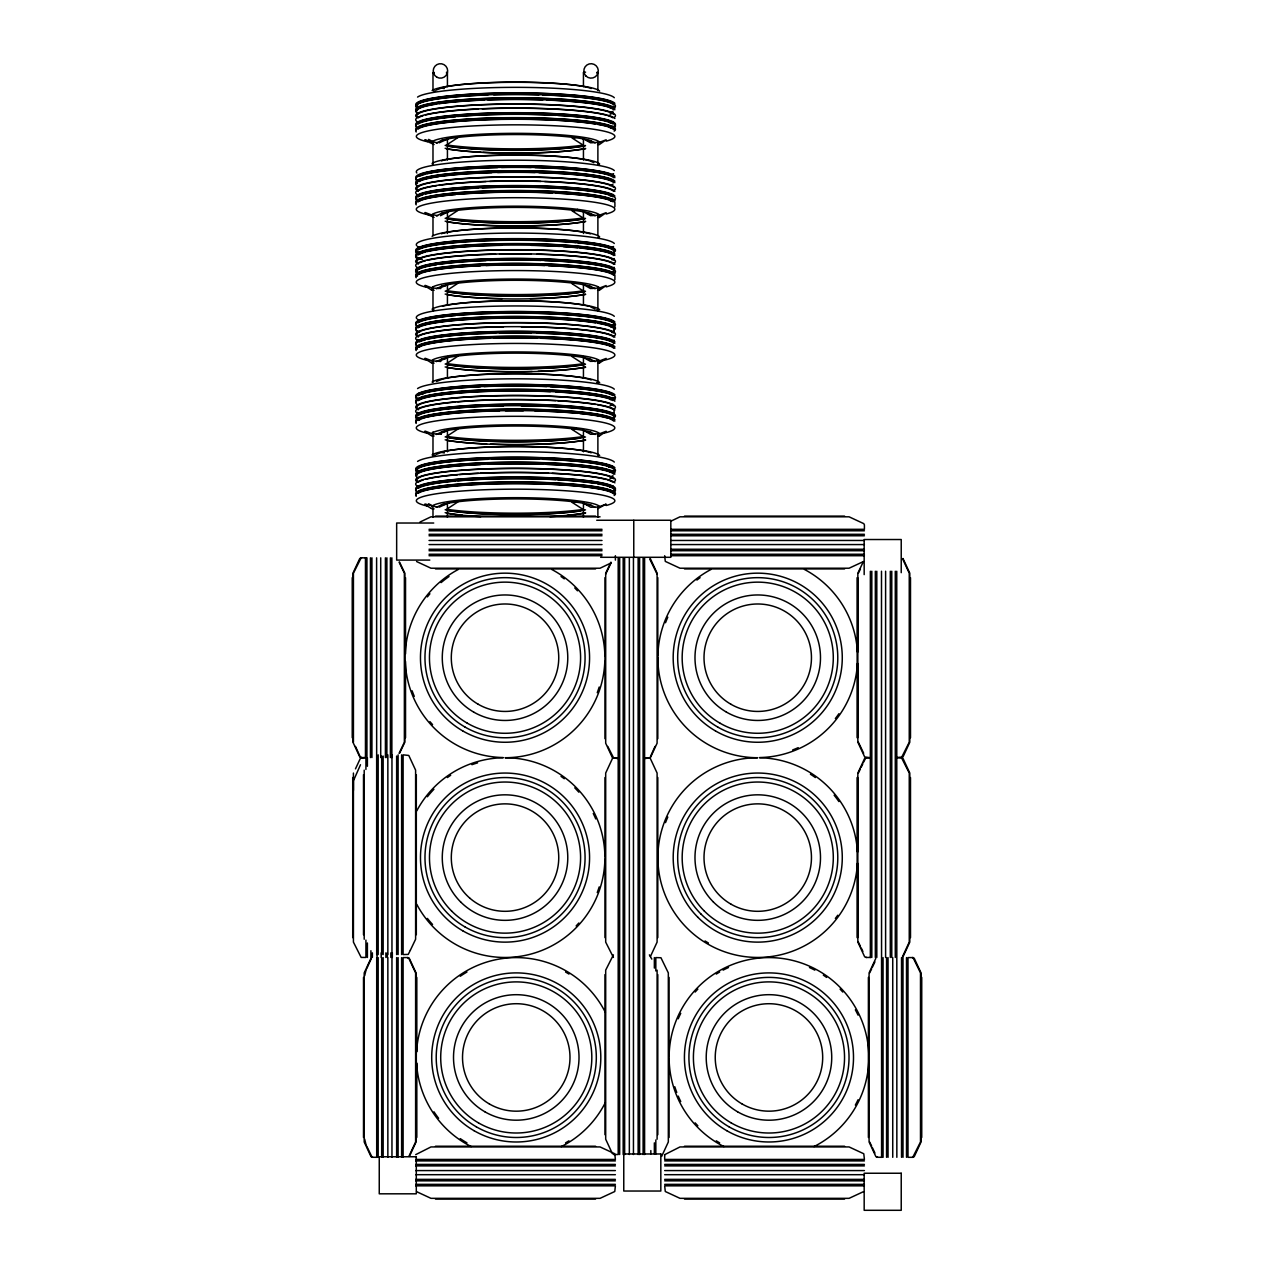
<?xml version="1.0" encoding="UTF-8"?>
<svg xmlns="http://www.w3.org/2000/svg" width="1274" height="1274" viewBox="0 0 1274 1274"><rect width="100%" height="100%" fill="white"/><g stroke="black" fill="none" stroke-linecap="round" stroke-linejoin="round"><path stroke-width="1.5" d="M437.619 142.879L432.093 141.637A84.53 9.858 0 0 1 517.929 133.34A84.53 9.858 0 0 1 599.656 142.178L591.518 142.784M436.377 143.006L442.492 140.076A80.055 9.332 0 0 1 517.801 134.55A80.055 9.332 0 0 1 590.356 140.554L595.197 142.927M439.259 142.799L449.722 138.022M437.619 215.752L432.093 214.51A84.53 9.858 0 0 1 517.929 206.197A84.53 9.858 0 0 1 599.656 215.051L591.518 215.64M436.377 215.879L442.492 212.949A80.055 9.332 0 0 1 517.801 207.423A80.055 9.332 0 0 1 590.356 213.427L595.197 215.8M440.47 215.688L449.722 210.895M431.472 289.946L425.548 286.363A8.042 0.94 25.6 0 1 425.357 285.456L431.95 287.956L439.259 288.529M431.95 287.956L432.093 287.367A84.53 9.858 0 0 1 517.929 279.07A84.53 9.858 0 0 1 599.656 287.924L591.518 288.513M436.377 288.752L442.492 285.806A80.055 9.332 0 0 1 517.801 280.296A80.055 9.332 0 0 1 590.356 286.3L595.165 288.752M440.693 288.609L440.947 287.542L449.722 283.768M431.472 362.819L425.548 359.236A8.042 0.94 25.6 0 1 425.357 358.328L431.95 360.829L440.47 361.418M431.95 360.829L432.093 360.239A84.53 9.858 0 0 1 517.929 351.942A84.53 9.858 0 0 1 599.656 360.781L591.518 361.386M436.377 361.609L442.492 358.679A80.055 9.332 0 0 1 517.801 353.153A80.055 9.332 0 0 1 590.356 359.172L595.165 361.625M440.693 361.466L440.947 360.415L448.384 357.261M431.472 435.692L425.548 432.109A8.042 0.94 25.6 0 1 425.357 431.185L431.95 433.686L441.154 434.259M431.95 433.686L432.093 433.112A84.53 9.858 0 0 1 517.929 424.815A84.53 9.858 0 0 1 599.656 433.654L591.518 434.259M436.377 434.482L442.492 431.552A80.055 9.332 0 0 1 517.801 426.026A80.055 9.332 0 0 1 590.356 432.029L595.165 434.482M440.693 434.338L440.947 433.271L448.384 430.134M431.472 508.549L425.548 504.982A8.042 0.94 25.6 0 1 425.357 504.058L437.619 507.227M431.95 506.558L432.093 505.985A84.53 9.858 0 0 1 517.929 497.688A84.53 9.858 0 0 1 599.656 506.526L606.169 504.138L597.57 508.772M432.109 505.73L428.621 503.756M436.377 507.355L442.492 504.424A80.055 9.332 0 0 1 517.801 498.898A80.055 9.332 0 0 1 590.356 504.902L595.197 507.275L591.518 507.132M439.259 507.148L449.722 502.37M590.595 142.831L582.807 138.468M599.035 144.758L606.169 139.79L599.64 142.258M590.595 215.704L582.807 211.325M599.035 217.615L606.169 212.662L599.64 215.131M590.595 288.577L582.807 284.198M599.035 290.488L606.169 285.535L599.64 287.988M590.595 361.45L582.807 357.07M599.035 363.361L606.169 358.408L599.64 360.861M590.595 434.307L582.807 429.943M599.035 436.234L606.169 431.281L599.64 433.733M590.595 507.179L582.807 502.8M599.64 506.606L595.165 507.355M415.69 1154.658L430.978 1146.934L600.054 1146.934L614.769 1153.766L615.39 1159.436L415.658 1159.436M370.877 958.494L364.205 972.906L364.205 1141.982L371.037 1156.696L372.756 1157.318M371.339 958.494L366.705 968.734M408.922 1156.394L415.611 1141.982L415.611 972.906L408.779 958.207L407.505 957.586M409.384 1156.394L416.057 1141.982L416.057 1063.312M650.409 756.66L655.043 746.421M650.409 956.535L657.097 942.123L657.097 773.047L650.266 758.348L644.596 757.727M661.636 1156.394L668.324 1141.982L668.324 972.906L660.951 957.745L655.823 957.586L655.823 970.963M863.661 762.043L865.763 757.887M875.764 958.494L869.091 972.906L869.091 1141.982L875.923 1156.696L877.738 1157.318M902.565 956.535L909.254 942.123L909.254 773.047L901.53 757.759M903.123 956.535L909.795 942.123L909.795 773.047L902.963 758.348L896.753 757.568L902.963 756.947L909.795 742.248L909.795 573.173L902.963 558.458M355.478 768.875L360.494 758.094L365.925 757.727L365.925 769.448M399.096 753.268L404.368 742.248L404.368 573.173L399.096 562.153M399.558 753.268L404.829 742.248L404.829 661.62M610.947 562.153L605.691 573.173L605.691 743.204L612.523 757.919L618.193 758.524M610.947 563.108L605.691 574.128M863.119 562.153L857.848 573.173L857.848 742.248L864.68 756.947L870.349 757.727L864.68 758.348L857.848 773.047L857.848 942.123L864.68 956.838L866.495 957.459M861.256 767.155L862.864 763.747M872.483 967.014L874.904 961.902M366.02 970.119L364.651 975.788M858.389 573.173L860.444 568.984M858.389 773.047L860.444 768.875M869.632 972.906L871.687 968.734M360.494 764.734L353.424 780.803L353.424 790.437M448.321 143.851L457.876 137.576M448.321 216.723L457.876 210.449M448.321 289.596L457.876 283.322M448.321 362.453L457.876 356.179M448.321 435.326L457.876 429.051M448.321 508.199L457.876 501.924M419.974 522.069L430.978 516.814L600.054 516.814M670.697 521.273L679.998 516.814L849.073 516.814L863.788 523.646L864.409 524.904L864.409 529.315L671.239 529.315M611.074 562.949L600.054 568.22L430.978 568.22L416.566 561.531M863.485 561.531L849.073 568.22L679.998 568.22L665.283 561.388L664.678 555.719M863.485 1191.652L849.073 1198.34L679.998 1198.34L665.283 1191.509L664.678 1185.839L864.409 1185.839M436.52 89.96L442.492 87.635A80.055 9.332 0 0 1 517.801 82.109A80.055 9.332 0 0 1 590.356 88.113L591.168 88.511M441.473 160.89L442.492 160.508A80.055 9.332 0 0 1 517.801 154.982A80.055 9.332 0 0 1 590.356 160.986M441.473 233.763L442.492 233.365A80.055 9.332 0 0 1 517.801 227.855A80.055 9.332 0 0 1 590.356 233.859M436.52 381.452L441.473 379.509M436.52 454.308L442.492 451.983A80.055 9.332 0 0 1 517.801 446.457A80.055 9.332 0 0 1 590.356 452.461L591.168 452.859M432.985 310.235L434.052 309.853M361.147 557.885L353.424 573.173L353.424 742.248M901.53 757.536L909.254 742.248L909.254 573.173L902.565 558.76M613.415 954.847L605.691 970.135L605.691 1139.211L612.364 1153.607M912.773 1157.27L920.497 1141.982L920.497 972.906L913.124 957.745M434.052 91.234L435.597 90.82M434.052 455.582L435.597 455.168M597.57 144.424L599.178 144.169M597.57 217.297L599.178 217.042M597.57 290.169L599.178 289.915M597.124 360.192L598.541 359.969M597.57 363.042L599.178 362.787M597.57 435.915L599.178 435.644M441.473 140.474L445.741 139.933M441.473 213.347L445.741 212.79M441.473 286.204L445.741 285.663M441.473 359.077L445.741 358.535M441.473 431.95L445.741 431.408M441.473 504.822L445.741 504.265M361.529 557.837L359.794 558.458L352.962 573.173L352.962 742.248L359.794 756.947L361.147 757.536M912.391 1157.318L914.206 1156.696L921.038 1141.982L921.038 972.906L914.206 958.207L912.773 957.618M435.469 516.113L595.579 516.113M684.488 516.113L844.582 516.113M596.726 520.254L670.825 520.254L670.825 557.295L600.627 557.295M433.717 523.025L396.66 523.025L396.66 560.082L429.816 560.082M429.035 529.315L602.013 529.315M429.035 530.78L602.013 530.78M671.239 530.78L864.409 530.78M429.035 534.3L602.013 534.3M671.239 534.3L864.409 534.3M429.035 535.765L602.013 535.765M671.239 535.765L864.409 535.765M429.035 540.463L602.013 540.463M671.239 540.463L864.409 540.463M429.035 544.571L602.013 544.571M671.239 544.571L864.409 544.571M429.035 549.253L602.013 549.253M671.239 549.253L864.409 549.253M429.035 550.718L602.013 550.718M671.239 550.718L864.409 550.718M429.035 554.254L602.013 554.254M671.239 554.254L864.409 554.254M429.035 555.719L602.013 555.719M671.239 555.719L864.409 555.719M361.068 557.837L365.925 557.837M435.469 568.921L595.579 568.921M684.488 568.921L844.582 568.921M361.068 757.568L365.925 757.568M618.193 757.727L612.523 758.348L605.691 773.047L605.691 942.123L613.415 957.411M644.596 758.524L650.266 757.919L657.097 743.204L657.097 573.173L650.409 558.76M407.967 957.586L403.11 957.586L403.11 1157.318M865.954 957.459L870.89 957.459M912.932 957.586L907.996 957.586L907.996 1157.318L912.932 1157.318M435.469 1146.234L595.579 1146.234M684.488 1146.234L844.582 1146.234M377.152 1157.318L371.928 1157.27M882.134 1157.318L876.799 1157.27M415.658 1160.901L615.39 1160.901M664.678 1160.901L864.409 1160.901M415.658 1164.42L615.39 1164.42M664.678 1164.42L864.409 1164.42M415.658 1165.885L615.39 1165.885M664.678 1165.885L864.409 1165.885M415.658 1170.583L615.39 1170.583M664.678 1170.583L864.409 1170.583M415.658 1174.692L615.39 1174.692M664.678 1174.692L864.409 1174.692M415.658 1179.374L615.39 1179.374M664.678 1179.374L864.409 1179.374M415.658 1180.839L615.39 1180.839M664.678 1180.839L864.409 1180.839M415.658 1184.358L615.39 1184.358M664.678 1184.358L864.409 1184.358M415.658 1185.839L615.39 1185.839L614.769 1191.509L600.054 1198.34L430.978 1198.34L416.566 1191.652M435.469 1199.041L595.579 1199.041M684.488 1199.041L844.582 1199.041M361.529 757.568L360.255 756.947L355.478 746.421M912.391 957.586L913.315 957.618M613.415 1154.483L618.193 1154.531L618.193 557.837M586.852 140.379L591.168 140.952M586.852 213.252L591.168 213.825M586.852 286.124L591.168 286.698M586.852 358.997L591.168 359.571M586.852 431.87L591.168 432.443M586.852 504.727L591.168 505.3M434.084 144.535L425.548 140.634A8.042 0.94 25.6 0 1 425.357 139.71L431.95 142.21M434.084 217.408L425.548 213.506A8.042 0.94 25.6 0 1 425.357 212.583L431.95 215.083M434.084 290.281L431.488 289.867M434.084 363.154L431.488 362.74M434.084 436.026L431.488 435.612M434.084 508.883L431.488 508.485M432.38 141.366L428.621 139.407M441.473 88.033L444.323 88.591M584.065 145.73L572.01 137.942A59.305 6.911 0 0 0 575.259 136.844M584.065 218.602L572.01 210.815A59.305 6.911 0 0 0 575.259 209.716M572.01 356.561L584.065 364.348M572.01 429.434L584.065 437.221M441.473 452.381L444.323 452.939M584.065 510.078L572.01 502.29A59.305 6.911 0 0 0 575.259 501.192M596.742 309.678L597.936 310.092M596.742 382.55L597.936 382.964M613.415 757.536L607.73 746.421M649.374 954.847L651.826 959.115M407.887 957.618L409.225 958.207L416.057 972.906L416.057 1051.576M591.168 161.384L593.859 162.69M590.356 306.716L595.197 309.088M591.168 379.986L590.356 379.588A80.055 9.332 0 0 0 517.801 373.585A80.055 9.332 0 0 0 442.492 379.111M584.065 291.475L572.01 283.688A59.305 6.911 0 0 0 575.259 282.589M649.724 558.967L657.097 574.128M372.024 1157.142L366.705 1146.17M858.389 742.248L863.661 753.268M858.389 942.123L860.444 946.311M869.632 1141.982L871.687 1146.17M366.02 1144.769L364.651 1139.099M861.256 948.015L862.864 951.439M872.483 1147.874L874.904 1153.002M399.558 562.153L404.829 573.173L404.829 653.801M921.739 977.397L921.739 1137.491M921.182 977.397L921.182 1137.491M910.496 577.663L910.496 737.757M910.496 777.538L910.496 937.648M906.515 957.586L906.515 1157.318M902.995 957.586L902.995 1157.318M901.53 957.586L901.53 1157.318M901.228 572.679L901.228 539.523L864.17 539.523L864.17 574.622M896.753 571.23L896.848 1157.318M895.288 571.23L895.288 957.459M892.74 957.586L892.74 1157.318M891.768 571.23L891.768 957.459M890.303 571.23L890.303 957.459M888.042 957.586L888.042 1157.318M886.577 957.586L886.577 1157.318M885.605 571.23L885.605 957.459M883.057 957.586L883.057 1157.318M881.497 571.23L881.592 1157.318M876.799 571.23L876.799 957.459M875.334 571.23L875.334 957.459M871.814 571.23L871.814 957.459M870.349 571.23L870.349 957.459M868.39 977.397L868.39 1137.491M857.689 577.663L857.689 652.065M857.689 663.356L857.689 737.757M857.689 777.538L857.689 851.94M857.689 863.246L857.689 937.648M857.147 577.663L857.147 737.757M857.147 777.538L857.147 937.648M669.025 977.397L669.025 1055.557M669.025 1059.331L669.025 1137.491M657.798 577.663L657.798 738.713M657.798 777.538L657.798 937.648M657.798 974.61L657.798 1134.72M657.097 970.135L657.097 1139.211M655.823 1139.959L655.823 1153.91M654.358 957.586L654.358 968.097M654.358 1142.858L654.358 1153.91M650.839 1150.581L650.839 1153.91M644.596 557.837L644.596 1154.531M643.115 557.837L643.115 1154.531M639.596 557.837L639.596 1154.531M638.131 557.837L638.131 1154.531M633.767 520.254L633.767 557.295M633.449 557.837L633.449 1154.531M629.34 557.837L629.34 1154.531M624.642 557.837L624.642 1154.531M623.177 557.837L623.177 1154.531M619.658 557.837L619.658 1154.531M615.39 555.719L615.39 560.114M614.896 206.818L614.896 202.455A99.866 11.657 0 0 0 505.3 192.055A99.866 11.657 0 0 0 416.232 204.843M614.896 279.691L614.896 275.311A99.866 11.657 0 0 0 505.3 264.928A99.866 11.657 0 0 0 416.232 277.716M604.991 577.663L604.991 738.713M604.991 777.538L604.991 937.648M604.991 974.61L604.991 1134.72M597.888 72.729L597.888 90.597M597.888 142.194L597.888 164.028M597.888 215.625L597.888 235.467M597.888 287.064L597.888 310.888M597.888 360.494L597.888 382.327M597.888 433.924L597.888 455.758M597.888 507.355L597.888 517.276M583.444 72.729L583.444 86.632M583.444 138.229L583.444 160.046M583.444 211.659L583.444 233.476M583.444 285.073L583.444 304.932M583.444 356.529L583.444 378.362M583.444 429.959L583.444 451.776M583.444 503.389L583.444 517.276M447.429 72.729L447.429 86.632M447.429 138.229L447.429 160.046M447.429 211.659L447.429 233.476M447.429 285.073L447.429 304.932M447.429 356.529L447.429 378.362M447.429 429.959L447.429 451.776M447.429 503.389L447.429 517.276M432.985 72.729L432.985 90.597M432.985 142.194L432.985 164.028M432.985 215.625L432.985 235.467M432.985 287.064L432.985 310.888M432.985 360.494L432.985 382.327M432.985 431.934L432.985 455.758M432.985 507.355L432.985 517.276M416.757 977.397L416.757 1051.798M416.757 1063.105L416.757 1137.491M416.311 774.656L416.311 934.75M416.311 977.397L416.311 1137.491M405.53 577.663L405.53 653.944M405.53 661.477L405.53 737.757M405.068 577.663L405.068 737.757M401.628 754.845L401.628 954.576M401.628 957.586L401.628 1157.318M398.109 754.845L398.109 954.576M398.109 957.586L398.109 1157.318M396.644 756.071L396.644 954.576M396.644 957.586L396.644 1157.318M392.328 952.856L392.328 957.459M391.962 754.845L391.962 954.576M391.962 957.586L391.962 1157.318M391.866 557.837L391.866 757.568M390.863 952.856L390.863 957.459M390.401 557.837L390.401 757.568M387.853 754.845L387.853 954.576M387.853 957.586L387.853 1157.318M387.344 952.856L387.344 957.459M386.882 557.837L386.882 757.568M385.879 952.856L385.879 957.459M385.417 557.837L385.417 757.568M383.156 756.071L383.156 954.576M383.156 957.586L383.156 1157.318M381.69 756.071L381.69 954.576M381.69 957.586L381.69 1157.318M381.181 952.856L381.181 957.459M380.719 557.837L380.719 757.568M378.171 754.845L378.171 954.576M378.171 957.586L378.171 1157.318M377.072 952.856L377.072 957.459M376.61 557.837L376.706 954.576M376.706 957.586L376.706 1157.318M372.374 952.856L372.374 957.459M371.928 557.837L371.928 757.568M370.909 950.722L370.909 957.459M370.447 557.837L370.447 757.568M367.39 757.727L367.39 766.263M367.39 942.999L367.39 957.459M366.928 557.837L366.928 757.568M365.925 940.101L365.925 957.459L361.147 957.411L353.424 942.123L353.424 773.047M365.463 557.837L365.463 757.568M364.205 770.165L364.205 939.241M363.504 774.656L363.504 934.75M363.504 977.397L363.504 1137.491M352.723 577.663L352.723 737.757M352.723 777.538L352.723 937.648M352.261 577.663L352.261 737.757M858.055 1099.749A98.624 98.624 0 0 1 855.348 1105.052M719.651 1142.858A98.624 98.624 0 0 1 716.275 1140.819M697.849 1125.786A98.624 98.624 0 0 1 695.158 1122.872M680.746 1101.532A98.624 98.624 0 0 1 678.23 1096.118M676.749 1092.407A98.624 98.624 0 0 1 674.806 1086.77M678.23 1018.786A98.624 98.624 0 0 1 680.746 1013.356M695.158 992.032A98.624 98.624 0 0 1 697.849 989.118M716.275 974.069A98.624 98.624 0 0 1 719.651 972.03M723.106 970.135A98.624 98.624 0 0 1 728.473 967.523M809.468 967.523A98.624 98.624 0 0 1 814.819 970.135M823.322 975.151A98.624 98.624 0 0 1 826.603 977.413M840.092 989.118A98.624 98.624 0 0 1 842.767 992.032M855.348 1009.852A98.624 98.624 0 0 1 858.055 1015.139M868.772 1061.162A99.866 99.866 0 0 1 814.006 1146.584M723.935 1146.584A99.866 99.866 0 0 1 673.548 1027.991A99.866 99.866 0 0 1 782.029 958.446A99.866 99.866 0 0 1 868.772 1053.741M597.936 164.346A7.978 0.956 9 0 1 598.669 164.983M418.413 191.196A99.866 11.657 0 0 1 511.814 176.847A99.866 11.657 0 0 1 614.179 190.336M418.413 186.53A99.866 11.657 0 0 1 498.819 172.34A99.866 11.657 0 0 1 614.896 182.644M613.558 173.63A99.245 11.577 0 0 1 610.676 175.095M416.853 172.977A99.245 11.577 0 0 1 505.364 160.269A99.245 11.577 0 0 1 614.291 170.605M429.163 214.972A99.245 11.577 0 0 1 510.906 197.709A99.245 11.577 0 0 1 606.169 214M585.021 218.746A83.893 9.794 0 0 1 447.604 218.985M583.46 217.934A87.476 10.208 0 0 1 446.41 217.758M416.232 178.615A99.866 11.657 0 0 1 505.3 165.843A99.866 11.657 0 0 1 614.896 176.226M432.093 163.454A84.53 9.858 0 0 1 517.929 155.157A84.53 9.858 0 0 1 599.656 163.996M585.514 218.38A80.055 9.332 0 0 1 515.078 223.189A80.055 9.332 0 0 1 445.152 218.284M418.413 201.388A99.866 11.657 0 0 1 511.814 187.055A99.866 11.657 0 0 1 614.179 200.544M418.175 196.881A98.624 11.514 0 0 1 423.111 194.683M425.532 193.998A98.624 11.514 0 0 1 478.403 188.042M482.225 187.867A98.624 11.514 0 0 1 606.328 194.189M607.698 194.588A98.624 11.514 0 0 1 612.81 196.769M416.232 203.394A99.866 11.657 0 0 1 505.3 190.606A99.866 11.657 0 0 1 614.896 200.989M612.953 199.062A98.624 11.514 0 0 1 610.087 200.528M418.175 195.416A98.624 11.514 0 0 1 518.327 185.733A98.624 11.514 0 0 1 613.67 196.053M419.624 181.545A98.624 11.514 0 0 1 417.458 180.064M419.401 176.322A98.624 11.514 0 0 1 425.532 174.188M427.093 173.79A98.624 11.514 0 0 1 497.593 167.563M501.51 167.499A98.624 11.514 0 0 1 531.162 167.515M535.048 167.595A98.624 11.514 0 0 1 613.67 177.691M418.175 175.605A98.624 11.514 0 0 1 518.327 165.923A98.624 11.514 0 0 1 613.67 176.242M585.514 221.294A80.055 9.332 0 0 1 515.078 226.103A80.055 9.332 0 0 1 445.152 221.198M585.562 221.596A84.53 9.858 0 0 1 447.094 221.851M419.401 181.274A98.624 11.514 0 0 1 439.02 176.576M440.661 176.353A98.624 11.514 0 0 1 491.732 172.675M497.593 172.516A98.624 11.514 0 0 1 535.048 172.547M538.934 172.659A98.624 11.514 0 0 1 613.67 182.644M612.953 184.204A98.624 11.514 0 0 1 610.087 185.67M417.458 183.567A98.624 11.514 0 0 1 505.428 170.939A98.624 11.514 0 0 1 613.67 181.195M417.458 189.683A98.624 11.514 0 0 1 505.428 177.054A98.624 11.514 0 0 1 613.67 187.31M418.413 181.577A99.866 11.657 0 0 1 498.819 167.388A99.866 11.657 0 0 1 614.896 177.691M418.175 201.833A98.624 11.514 0 0 1 455.678 194.508M457.732 194.333A98.624 11.514 0 0 1 552.199 192.963M555.846 193.138A98.624 11.514 0 0 1 612.81 201.722M418.175 200.368A98.624 11.514 0 0 1 518.327 190.686A98.624 11.514 0 0 1 613.67 201.005M416.232 183.567A99.866 11.657 0 0 1 505.3 170.796A99.866 11.657 0 0 1 614.896 181.179M612.953 194.396A98.624 11.514 0 0 1 610.087 195.862M418.175 190.75A98.624 11.514 0 0 1 436.775 185.654M439.02 185.319A98.624 11.514 0 0 1 485.983 181.593M489.805 181.465A98.624 11.514 0 0 1 540.861 181.449M544.699 181.577A98.624 11.514 0 0 1 613.67 191.387M577.536 209.366A60.276 7.039 0 0 1 573.22 211.054M613.224 199.684A99.866 11.657 0 0 1 610.485 200.862M420.149 200.671A99.866 11.657 0 0 1 495.602 185.813A99.866 11.657 0 0 1 614.896 196.037M418.413 195.272A99.866 11.657 0 0 1 498.819 181.083A99.866 11.657 0 0 1 614.896 191.371M432.539 165.047A7.978 0.892 -9 0 1 432.475 164.808M597.936 237.219A7.978 0.956 9 0 1 598.589 237.569M418.413 264.068A99.866 11.657 0 0 1 511.814 249.72A99.866 11.657 0 0 1 614.179 263.208M614.179 258.542A99.866 11.657 0 0 1 611.982 259.737M418.413 259.402A99.866 11.657 0 0 1 498.819 245.213A99.866 11.657 0 0 1 614.896 255.501M613.558 246.487A99.245 11.577 0 0 1 610.676 247.968M420.738 248.08A99.245 11.577 0 0 1 417.713 246.599M416.853 245.85A99.245 11.577 0 0 1 505.364 233.142A99.245 11.577 0 0 1 614.291 243.477M425.739 287.08A99.245 11.577 0 0 1 514.632 270.566A99.245 11.577 0 0 1 606.169 286.873M585.021 291.603A83.893 9.794 0 0 1 580.673 292.287M579.113 292.51A83.893 9.794 0 0 1 447.604 291.857M583.46 290.806A87.476 10.208 0 0 1 446.41 290.615M416.232 251.488A99.866 11.657 0 0 1 518.359 238.652A99.866 11.657 0 0 1 614.179 252.141M432.093 236.311A84.53 9.858 0 0 1 517.929 228.014A84.53 9.858 0 0 1 599.656 236.868M585.514 291.252A80.055 9.332 0 0 1 515.078 296.046A80.055 9.332 0 0 1 445.152 291.157M418.413 274.26A99.866 11.657 0 0 1 511.814 259.912A99.866 11.657 0 0 1 614.179 273.4M418.175 269.738A98.624 11.514 0 0 1 436.775 264.642M439.02 264.307A98.624 11.514 0 0 1 485.983 260.581M489.805 260.453A98.624 11.514 0 0 1 540.861 260.437M544.699 260.565A98.624 11.514 0 0 1 613.67 270.375M416.232 276.251A99.866 11.657 0 0 1 505.3 263.463A99.866 11.657 0 0 1 614.896 273.862M612.953 271.919A98.624 11.514 0 0 1 610.087 273.4M417.458 271.282A98.624 11.514 0 0 1 505.428 258.654A98.624 11.514 0 0 1 613.67 268.925M419.624 254.418A98.624 11.514 0 0 1 417.458 252.937M418.175 249.927A98.624 11.514 0 0 1 576.103 242.665M577.775 242.824A98.624 11.514 0 0 1 612.953 253.574M419.624 252.969A98.624 11.514 0 0 1 417.458 251.472M418.175 248.478A98.624 11.514 0 0 1 518.327 238.795A98.624 11.514 0 0 1 613.67 249.115M585.514 294.167A80.055 9.332 0 0 1 515.078 298.96A80.055 9.332 0 0 1 445.152 294.071M585.562 294.469A84.53 9.858 0 0 1 530.207 298.642M502.195 298.673A84.53 9.858 0 0 1 447.094 294.708M419.624 259.37A98.624 11.514 0 0 1 417.458 257.889M418.175 254.88A98.624 11.514 0 0 1 425.532 252.013M427.093 251.615A98.624 11.514 0 0 1 501.51 245.309M531.162 245.341A98.624 11.514 0 0 1 559.7 246.408M563.506 246.646A98.624 11.514 0 0 1 577.775 247.777M579.957 247.984A98.624 11.514 0 0 1 613.67 255.517M418.175 253.43A98.624 11.514 0 0 1 518.327 243.748A98.624 11.514 0 0 1 613.67 254.067M417.458 262.555A98.624 11.514 0 0 1 505.428 249.927A98.624 11.514 0 0 1 613.67 260.183M418.413 254.45A99.866 11.657 0 0 1 498.819 240.26A99.866 11.657 0 0 1 614.896 250.548M418.175 274.69A98.624 11.514 0 0 1 480.378 265.772M485.983 265.533A98.624 11.514 0 0 1 544.699 265.518M548.489 265.677A98.624 11.514 0 0 1 606.328 272.015M607.698 272.413A98.624 11.514 0 0 1 613.67 275.327M417.458 276.235A98.624 11.514 0 0 1 505.428 263.607A98.624 11.514 0 0 1 613.67 273.878M422.267 259.402A99.866 11.657 0 0 1 492.417 243.907A99.866 11.657 0 0 1 614.896 254.052M419.401 262.89A98.624 11.514 0 0 1 425.532 260.74M427.093 260.358A98.624 11.514 0 0 1 495.634 254.179M499.551 254.083A98.624 11.514 0 0 1 531.162 254.083M536.991 254.211A98.624 11.514 0 0 1 613.67 264.259M614.179 271.951A99.866 11.657 0 0 1 611.982 273.146M420.149 273.544A99.866 11.657 0 0 1 495.602 258.686A99.866 11.657 0 0 1 614.896 268.91M614.179 267.285A99.866 11.657 0 0 1 611.982 268.48M418.413 268.145A99.866 11.657 0 0 1 498.819 253.956A99.866 11.657 0 0 1 614.896 264.244M418.413 336.941A99.866 11.657 0 0 1 511.814 322.593A99.866 11.657 0 0 1 614.179 336.081M614.179 331.415A99.866 11.657 0 0 1 611.982 332.61M418.413 332.275A99.866 11.657 0 0 1 498.819 318.086A99.866 11.657 0 0 1 614.896 328.373M420.738 320.952A99.245 11.577 0 0 1 417.713 319.471M416.853 318.723A99.245 11.577 0 0 1 505.364 306.015A99.245 11.577 0 0 1 614.291 316.334M427.395 360.335A99.245 11.577 0 0 1 516.48 343.439A99.245 11.577 0 0 1 602.889 360.526M612.953 324.981A98.624 11.514 0 0 1 610.087 326.447M418.175 321.351A98.624 11.514 0 0 1 518.327 311.668A98.624 11.514 0 0 1 613.67 321.988M585.021 364.475A83.893 9.794 0 0 1 447.604 364.73M583.46 363.679A87.476 10.208 0 0 1 446.41 363.488M613.224 325.603A99.866 11.657 0 0 1 610.485 326.781M416.232 324.36A99.866 11.657 0 0 1 505.3 311.573A99.866 11.657 0 0 1 614.896 321.972M432.093 309.184A84.53 9.858 0 0 1 517.929 300.887A84.53 9.858 0 0 1 599.656 309.741M442.492 306.238A80.055 9.332 0 0 1 516.066 300.712A80.055 9.332 0 0 1 589.034 306.349M585.514 364.125A80.055 9.332 0 0 1 515.078 368.919A80.055 9.332 0 0 1 445.152 364.03M416.232 350.589A99.866 11.657 0 0 1 505.3 337.801A99.866 11.657 0 0 1 614.896 348.184M418.413 347.133A99.866 11.657 0 0 1 498.819 332.944A99.866 11.657 0 0 1 614.896 343.232M419.624 347.101A98.624 11.514 0 0 1 417.458 345.62M419.401 341.878A98.624 11.514 0 0 1 425.532 339.728M427.093 339.346A98.624 11.514 0 0 1 495.634 333.167M499.551 333.071A98.624 11.514 0 0 1 531.162 333.071M536.991 333.199A98.624 11.514 0 0 1 613.67 343.247M416.232 349.124A99.866 11.657 0 0 1 505.3 336.336A99.866 11.657 0 0 1 614.896 346.735M612.953 344.792A98.624 11.514 0 0 1 610.087 346.257M418.175 341.161A98.624 11.514 0 0 1 518.327 331.479A98.624 11.514 0 0 1 613.67 341.798M418.175 322.8A98.624 11.514 0 0 1 455.678 315.474M457.732 315.299A98.624 11.514 0 0 1 554.031 314.025M555.846 314.121A98.624 11.514 0 0 1 612.81 322.688M613.67 323.437A98.624 11.514 0 0 1 612.953 326.447M585.514 367.039A80.055 9.332 0 0 1 515.078 371.833A80.055 9.332 0 0 1 445.152 366.944M585.562 367.326A84.53 9.858 0 0 1 538.09 371.307M532.198 371.467A84.53 9.858 0 0 1 447.094 367.581M419.624 332.243A98.624 11.514 0 0 1 417.458 330.762M418.175 327.752A98.624 11.514 0 0 1 492.704 318.373A98.624 11.514 0 0 1 595.452 322.832M597.554 323.182A98.624 11.514 0 0 1 612.953 331.399M418.175 326.303A98.624 11.514 0 0 1 518.327 316.621A98.624 11.514 0 0 1 613.67 326.94M417.458 335.412A98.624 11.514 0 0 1 505.428 322.784A98.624 11.514 0 0 1 613.67 333.055M418.413 327.322A99.866 11.657 0 0 1 511.814 312.974A99.866 11.657 0 0 1 614.179 326.462M419.401 346.831A98.624 11.514 0 0 1 489.805 338.279M493.675 338.167A98.624 11.514 0 0 1 536.991 338.151M540.861 338.263A98.624 11.514 0 0 1 613.67 348.2M417.458 349.108A98.624 11.514 0 0 1 505.428 336.479A98.624 11.514 0 0 1 613.67 346.751M416.232 329.313A99.866 11.657 0 0 1 518.359 316.478A99.866 11.657 0 0 1 614.179 329.966M419.624 340.986A98.624 11.514 0 0 1 417.458 339.489M418.175 336.495A98.624 11.514 0 0 1 503.469 326.892M521.305 326.829A98.624 11.514 0 0 1 613.67 337.132M416.232 344.171A99.866 11.657 0 0 1 505.3 331.383A99.866 11.657 0 0 1 614.896 341.782M614.179 340.158A99.866 11.657 0 0 1 611.982 341.352M418.413 341.018A99.866 11.657 0 0 1 498.819 326.829A99.866 11.657 0 0 1 614.896 337.116M418.413 409.798A99.866 11.657 0 0 1 511.814 395.466A99.866 11.657 0 0 1 614.179 408.954M418.413 405.148A99.866 11.657 0 0 1 498.819 390.959A99.866 11.657 0 0 1 614.896 401.246M422.857 394.526A99.245 11.577 0 0 1 419.019 393.077M417.569 388.57A99.245 11.577 0 0 1 518.343 378.824A99.245 11.577 0 0 1 614.291 389.207M427.395 433.208A99.245 11.577 0 0 1 516.48 416.311A99.245 11.577 0 0 1 602.889 433.383M612.953 397.854A98.624 11.514 0 0 1 610.087 399.319M418.175 394.207A98.624 11.514 0 0 1 518.327 384.525A98.624 11.514 0 0 1 613.67 394.844M580.673 438.033A83.893 9.794 0 0 1 449.244 437.858M583.46 436.552A87.476 10.208 0 0 1 446.41 436.361M614.179 397.87A99.866 11.657 0 0 1 610.485 399.654M420.149 399.479A99.866 11.657 0 0 1 495.602 384.621A99.866 11.657 0 0 1 614.896 394.829M432.093 382.057A84.53 9.858 0 0 1 517.929 373.76A84.53 9.858 0 0 1 599.656 382.598M585.514 436.998A80.055 9.332 0 0 1 515.078 441.791A80.055 9.332 0 0 1 445.152 436.886M416.232 423.446A99.866 11.657 0 0 1 505.3 410.658A99.866 11.657 0 0 1 614.896 421.057M418.413 420.006A99.866 11.657 0 0 1 498.819 405.817A99.866 11.657 0 0 1 614.896 416.104M419.624 419.974A98.624 11.514 0 0 1 417.458 418.477M418.175 415.483A98.624 11.514 0 0 1 503.469 405.88M521.305 405.817A98.624 11.514 0 0 1 612.953 419.114M416.232 421.997A99.866 11.657 0 0 1 505.3 409.209A99.866 11.657 0 0 1 614.896 419.608M419.624 418.509A98.624 11.514 0 0 1 417.458 417.028M418.175 414.018A98.624 11.514 0 0 1 518.327 404.336A98.624 11.514 0 0 1 613.67 414.655M418.175 395.673A98.624 11.514 0 0 1 480.378 386.739M484.088 386.579A98.624 11.514 0 0 1 546.594 386.563M550.352 386.723A98.624 11.514 0 0 1 606.328 392.981M607.698 393.379A98.624 11.514 0 0 1 612.81 395.561M585.514 439.912A80.055 9.332 0 0 1 515.078 444.706A80.055 9.332 0 0 1 445.152 439.801M585.562 440.199A84.53 9.858 0 0 1 490.442 444.085M486.62 443.941A84.53 9.858 0 0 1 447.094 440.454M612.953 404.256A98.624 11.514 0 0 1 610.087 405.737M418.175 400.625A98.624 11.514 0 0 1 457.732 393.125M459.468 392.981A98.624 11.514 0 0 1 550.352 391.675M555.846 391.946A98.624 11.514 0 0 1 606.328 397.934M607.698 398.332A98.624 11.514 0 0 1 612.81 400.514M418.175 399.16A98.624 11.514 0 0 1 518.327 389.478A98.624 11.514 0 0 1 613.67 399.797M417.458 408.285A98.624 11.514 0 0 1 505.428 395.657A98.624 11.514 0 0 1 613.67 405.928M418.413 400.195A99.866 11.657 0 0 1 511.814 385.847A99.866 11.657 0 0 1 614.179 399.335M418.175 420.436A98.624 11.514 0 0 1 425.532 417.553M427.093 417.171A98.624 11.514 0 0 1 499.551 410.897M505.428 410.801A98.624 11.514 0 0 1 523.296 410.785M535.048 410.976A98.624 11.514 0 0 1 577.775 413.317M579.957 413.54A98.624 11.514 0 0 1 607.698 418.143M609.8 418.859A98.624 11.514 0 0 1 613.67 421.073M418.175 418.971A98.624 11.514 0 0 1 518.327 409.288A98.624 11.514 0 0 1 613.67 419.608M416.232 402.186A99.866 11.657 0 0 1 505.3 389.398A99.866 11.657 0 0 1 614.896 399.781M419.624 413.843A98.624 11.514 0 0 1 417.458 412.362M418.175 409.368A98.624 11.514 0 0 1 455.678 402.043M457.732 401.867A98.624 11.514 0 0 1 555.846 400.673M557.773 400.784A98.624 11.514 0 0 1 595.452 404.431M597.554 404.782A98.624 11.514 0 0 1 612.81 409.257M613.67 410.005A98.624 11.514 0 0 1 612.953 412.999M576.501 428.558A60.276 7.039 0 0 1 573.22 429.672M416.232 417.044A99.866 11.657 0 0 1 518.359 404.192A99.866 11.657 0 0 1 614.179 417.681M614.179 413.031A99.866 11.657 0 0 1 611.982 414.209M418.413 413.891A99.866 11.657 0 0 1 498.819 399.702A99.866 11.657 0 0 1 614.896 409.989M416.232 481.174A99.866 11.657 0 0 1 518.359 468.322A99.866 11.657 0 0 1 614.179 481.811M418.413 478.005A99.866 11.657 0 0 1 498.819 463.832A99.866 11.657 0 0 1 614.896 474.119M612.332 465.838A99.245 11.577 0 0 1 608.606 467.303M417.569 461.443A99.245 11.577 0 0 1 518.343 451.697A99.245 11.577 0 0 1 614.291 462.08M427.395 506.065A99.245 11.577 0 0 1 512.769 489.184A99.245 11.577 0 0 1 606.169 505.491M612.953 470.727A98.624 11.514 0 0 1 610.087 472.192M417.458 470.09A98.624 11.514 0 0 1 505.428 457.462A98.624 11.514 0 0 1 613.67 467.717M580.673 510.906A83.893 9.794 0 0 1 447.604 510.46M583.46 509.409A87.476 10.208 0 0 1 446.41 509.234M614.179 470.743A99.866 11.657 0 0 1 611.982 471.937M420.149 472.336A99.866 11.657 0 0 1 495.602 457.493A99.866 11.657 0 0 1 614.896 467.701M432.093 454.929A84.53 9.858 0 0 1 517.929 446.633A84.53 9.858 0 0 1 599.656 455.471M585.514 509.855A80.055 9.332 0 0 1 515.078 514.664A80.055 9.332 0 0 1 445.152 509.759M416.232 496.319A99.866 11.657 0 0 1 505.3 483.531A99.866 11.657 0 0 1 614.896 493.93M418.413 492.879A99.866 11.657 0 0 1 511.814 478.53A99.866 11.657 0 0 1 614.179 492.019M418.175 488.356A98.624 11.514 0 0 1 455.678 481.031M457.732 480.855A98.624 11.514 0 0 1 555.846 479.661M557.773 479.772A98.624 11.514 0 0 1 595.452 483.419M597.554 483.77A98.624 11.514 0 0 1 612.81 488.245M613.67 488.993A98.624 11.514 0 0 1 612.953 491.987M416.232 494.869A99.866 11.657 0 0 1 518.359 482.018A99.866 11.657 0 0 1 614.179 495.506M418.175 486.891A98.624 11.514 0 0 1 518.327 477.209A98.624 11.514 0 0 1 613.67 487.528M417.458 471.539A98.624 11.514 0 0 1 436.775 463.433M439.02 463.099A98.624 11.514 0 0 1 487.894 459.309M491.732 459.197A98.624 11.514 0 0 1 538.934 459.181M542.788 459.293A98.624 11.514 0 0 1 613.67 469.182M585.514 512.769A80.055 9.332 0 0 1 549.89 516.671M480.792 516.655A80.055 9.332 0 0 1 445.152 512.674M612.953 477.129A98.624 11.514 0 0 1 610.087 478.594M418.175 473.498A98.624 11.514 0 0 1 436.775 468.386M439.02 468.052A98.624 11.514 0 0 1 480.378 464.564M487.894 464.262A98.624 11.514 0 0 1 542.788 464.246M546.594 464.389A98.624 11.514 0 0 1 613.67 474.135M612.953 475.68A98.624 11.514 0 0 1 610.087 477.145M417.458 475.043A98.624 11.514 0 0 1 505.428 462.414A98.624 11.514 0 0 1 613.67 472.67M417.458 481.158A98.624 11.514 0 0 1 505.428 468.529A98.624 11.514 0 0 1 613.67 478.785M418.413 473.052A99.866 11.657 0 0 1 511.814 458.72A99.866 11.657 0 0 1 614.179 472.208M418.175 493.309A98.624 11.514 0 0 1 576.103 486.047M577.775 486.19A98.624 11.514 0 0 1 613.67 493.946M418.175 491.844A98.624 11.514 0 0 1 518.327 482.161A98.624 11.514 0 0 1 613.67 492.481M416.232 475.059A99.866 11.657 0 0 1 505.3 462.271A99.866 11.657 0 0 1 614.896 472.654M585.562 513.072A84.53 9.858 0 0 1 567.089 515.365M462.255 515.19A84.53 9.858 0 0 1 447.094 513.326M612.953 485.872A98.624 11.514 0 0 1 610.087 487.337M418.175 482.225A98.624 11.514 0 0 1 423.111 480.043M425.532 479.358A98.624 11.514 0 0 1 457.732 474.724M459.468 474.581A98.624 11.514 0 0 1 478.403 473.387M480.378 473.307A98.624 11.514 0 0 1 548.489 473.211M552.199 473.371A98.624 11.514 0 0 1 606.328 479.55M607.698 479.948A98.624 11.514 0 0 1 612.81 482.129M576.501 501.43A60.276 7.039 0 0 1 573.22 502.545M416.232 489.917A99.866 11.657 0 0 1 518.359 477.065A99.866 11.657 0 0 1 614.179 490.554M418.413 486.748A99.866 11.657 0 0 1 498.819 472.558A99.866 11.657 0 0 1 614.896 482.862M596.917 72.315A7.23 0.844 0 0 1 596.917 73.159M584.416 73.159A7.23 0.844 0 0 1 585.562 72.14M416.232 116.826A99.866 11.657 0 0 1 518.359 103.974A99.866 11.657 0 0 1 614.179 117.463M418.413 113.673A99.866 11.657 0 0 1 498.819 99.483A99.866 11.657 0 0 1 614.896 109.771M417.569 97.095A99.245 11.577 0 0 1 518.343 87.349A99.245 11.577 0 0 1 614.291 97.732M427.395 141.717A99.245 11.577 0 0 1 512.769 124.836A99.245 11.577 0 0 1 606.169 141.143M612.953 106.379A98.624 11.514 0 0 1 610.087 107.844M417.458 105.742A98.624 11.514 0 0 1 505.428 93.113A98.624 11.514 0 0 1 613.67 103.369M585.021 145.873A83.893 9.794 0 0 1 447.604 146.112M583.46 145.077A87.476 10.208 0 0 1 446.41 144.886M614.179 106.395A99.866 11.657 0 0 1 611.982 107.589M420.149 107.987A99.866 11.657 0 0 1 495.602 93.145A99.866 11.657 0 0 1 614.896 103.353M432.093 90.581A84.53 9.858 0 0 1 517.929 82.284A84.53 9.858 0 0 1 599.656 91.123M585.514 145.523A80.055 9.332 0 0 1 515.078 150.316A80.055 9.332 0 0 1 445.152 145.411M416.232 131.97A99.866 11.657 0 0 1 505.3 119.183A99.866 11.657 0 0 1 614.896 129.582M418.413 128.531A99.866 11.657 0 0 1 511.814 114.182A99.866 11.657 0 0 1 614.179 127.671M418.175 124.008A98.624 11.514 0 0 1 455.678 116.682M457.732 116.507A98.624 11.514 0 0 1 555.846 115.313M557.773 115.424A98.624 11.514 0 0 1 595.452 119.071M597.554 119.422A98.624 11.514 0 0 1 612.81 123.897M416.232 130.521A99.866 11.657 0 0 1 518.359 117.67A99.866 11.657 0 0 1 614.179 131.158M612.953 126.19A98.624 11.514 0 0 1 610.087 127.655M418.175 122.543A98.624 11.514 0 0 1 518.327 112.86A98.624 11.514 0 0 1 613.67 123.18M417.458 107.191A98.624 11.514 0 0 1 418.175 104.197M419.401 103.449A98.624 11.514 0 0 1 487.894 94.961M493.675 94.786A98.624 11.514 0 0 1 538.934 94.833M542.788 94.945A98.624 11.514 0 0 1 613.67 104.834M585.514 148.421A80.055 9.332 0 0 1 515.078 153.23A80.055 9.332 0 0 1 445.152 148.325M585.562 148.724A84.53 9.858 0 0 1 482.878 152.291M481.046 152.195A84.53 9.858 0 0 1 447.094 148.978M612.953 112.781A98.624 11.514 0 0 1 610.087 114.246M418.175 109.15A98.624 11.514 0 0 1 436.775 104.038M439.02 103.704A98.624 11.514 0 0 1 484.088 100.057M487.894 99.913A98.624 11.514 0 0 1 542.788 99.898M546.594 100.041A98.624 11.514 0 0 1 613.67 109.787M612.953 111.332A98.624 11.514 0 0 1 610.087 112.797M417.458 110.695A98.624 11.514 0 0 1 505.428 98.066A98.624 11.514 0 0 1 613.67 108.322M417.458 116.81A98.624 11.514 0 0 1 505.428 104.181A98.624 11.514 0 0 1 613.67 114.437M418.413 108.72A99.866 11.657 0 0 1 511.814 94.372A99.866 11.657 0 0 1 614.179 107.86M418.175 128.961A98.624 11.514 0 0 1 492.704 119.581A98.624 11.514 0 0 1 595.452 124.024M597.554 124.374A98.624 11.514 0 0 1 613.67 129.598M418.175 127.496A98.624 11.514 0 0 1 518.327 117.813A98.624 11.514 0 0 1 613.67 128.133M416.232 110.711A99.866 11.657 0 0 1 505.3 97.923A99.866 11.657 0 0 1 614.896 108.306M612.953 121.524A98.624 11.514 0 0 1 610.087 122.989M418.175 117.893A98.624 11.514 0 0 1 423.111 115.695M425.532 115.01A98.624 11.514 0 0 1 478.403 109.054M482.225 108.879A98.624 11.514 0 0 1 606.328 115.201M607.698 115.6A98.624 11.514 0 0 1 612.81 117.781M576.501 137.082A60.276 7.039 0 0 1 573.22 138.197M613.224 126.811A99.866 11.657 0 0 1 610.485 127.989M416.232 125.569A99.866 11.657 0 0 1 518.359 112.717A99.866 11.657 0 0 1 614.179 126.206M418.413 122.4A99.866 11.657 0 0 1 498.819 108.226A99.866 11.657 0 0 1 614.896 118.514M446.457 72.315A7.23 0.844 0 0 1 446.457 73.159M433.94 73.159A7.23 0.844 0 0 1 433.94 72.315M599.194 886.911A98.624 98.624 0 0 1 597.251 892.548M578.826 923.013A98.624 98.624 0 0 1 576.135 925.927M432.555 924.478A98.624 98.624 0 0 1 427.395 918.427M427.395 796.76A98.624 98.624 0 0 1 433.908 789.259M447.381 777.554A98.624 98.624 0 0 1 450.662 775.293M471.937 764.687A98.624 98.624 0 0 1 477.607 762.855M561.038 776.407A98.624 98.624 0 0 1 564.271 778.732M574.765 787.858A98.624 98.624 0 0 1 578.826 792.173M593.254 813.497A98.624 98.624 0 0 1 595.754 818.927M604.879 859.44A99.866 99.866 0 0 1 416.741 904.285M416.741 810.901A99.866 99.866 0 0 1 503.166 757.743M604.879 855.746A99.866 99.866 0 0 0 505.03 757.727A99.866 99.866 0 0 0 604.816 661.413M605.389 1102.472A99.866 99.866 0 0 1 561.293 1146.584M471.221 1146.584A99.866 99.866 0 0 1 416.55 1063.026M416.55 1051.878A99.866 99.866 0 0 1 605.389 1012.416M568.952 1140.819A98.624 98.624 0 0 1 565.576 1142.858M466.953 1142.858A98.624 98.624 0 0 1 460.248 1138.622M438.622 1118.269A98.624 98.624 0 0 1 433.956 1111.804M460.248 976.266A98.624 98.624 0 0 1 466.953 972.03M565.576 972.03A98.624 98.624 0 0 1 568.952 974.069M857.45 863.167A99.866 99.866 0 0 1 754.017 957.379A99.866 99.866 0 0 1 657.894 855.73A99.866 99.866 0 0 1 757.727 757.727A99.866 99.866 0 0 1 657.862 657.702M759.591 757.743A99.866 99.866 0 0 1 857.45 852.019M837.766 915.226A98.624 98.624 0 0 1 835.362 918.427M708.424 942.999A98.624 98.624 0 0 1 705.048 940.96M665.506 822.638A98.624 98.624 0 0 1 667.799 817.096M810.423 774.21A98.624 98.624 0 0 1 815.376 777.554M834.12 795.199A98.624 98.624 0 0 1 838.913 801.585M599.194 687.02A98.624 98.624 0 0 1 597.251 692.674M432.555 724.603A98.624 98.624 0 0 1 429.911 721.625M414.289 696.368A98.624 98.624 0 0 1 412.107 690.795M427.395 596.885A98.624 98.624 0 0 1 429.911 593.795M441.107 582.6A98.624 98.624 0 0 1 449.021 576.533M561.038 576.533A98.624 98.624 0 0 1 564.271 578.858M574.765 587.967A98.624 98.624 0 0 1 577.504 590.817M503.166 757.552A99.866 99.866 0 0 1 405.228 661.413M405.228 654.008A99.866 99.866 0 0 1 458.337 569.43M551.706 569.43A99.866 99.866 0 0 1 604.879 655.855M857.45 663.276A99.866 99.866 0 0 1 759.591 757.552M657.894 655.855A99.866 99.866 0 0 1 711.051 569.43M804.42 569.43A99.866 99.866 0 0 1 857.45 652.145M838.913 713.711A98.624 98.624 0 0 1 835.362 718.536M798.225 747.647A98.624 98.624 0 0 1 792.699 749.924M665.506 622.747A98.624 98.624 0 0 1 667.799 617.221M696.91 580.068A98.624 98.624 0 0 1 700.095 577.679M664.709 1154.658L664.678 1159.436L864.409 1159.436L863.788 1153.766L849.073 1146.934L679.998 1146.934L664.709 1154.658M410.339 950.261L408.237 954.401L403.11 954.576L403.11 754.845L408.779 755.45L415.611 770.165L415.611 939.241L410.339 950.261M660.824 1153.973L623.766 1153.973L623.766 1191.031L660.824 1191.031L660.824 1153.973M416.295 1156.76L379.254 1156.76L379.254 1193.818L416.295 1193.818L416.295 1156.76M901.228 1173.243L864.17 1173.243L864.17 1210.3L901.228 1210.3L901.228 1173.243M585.96 76.042A7.23 7.23 0 0 0 598.047 72.793A7.23 7.23 0 0 0 589.193 63.939A7.23 7.23 0 0 0 585.96 76.042M731.18 1122.888A75.564 75.564 0 0 0 844.535 1057.452A75.564 75.564 0 0 0 731.18 992.016A75.564 75.564 0 0 0 731.18 1122.888M726.706 1130.659A84.53 84.53 0 0 0 853.5 1057.452A84.53 84.53 0 0 0 726.706 984.229A84.53 84.53 0 0 0 726.706 1130.659M728.951 1126.773A80.055 80.055 0 0 0 849.025 1057.452A80.055 80.055 0 0 0 728.951 988.114A80.055 80.055 0 0 0 728.951 1126.773M737.582 1111.788A62.76 62.76 0 0 0 831.731 1057.452A62.76 62.76 0 0 0 737.582 1003.1A62.76 62.76 0 0 0 737.582 1111.788M742.105 1103.969A53.715 53.715 0 0 0 822.686 1057.452A53.715 53.715 0 0 0 742.105 1010.919A53.715 53.715 0 0 0 742.105 1103.969M451.601 911.021A75.564 75.564 0 0 0 578.014 877.149A75.564 75.564 0 0 0 485.474 784.609A75.564 75.564 0 0 0 451.601 911.021M462.749 930.8A84.53 84.53 0 0 0 589.559 857.593A84.53 84.53 0 0 0 462.749 784.386A84.53 84.53 0 0 0 462.749 930.8M464.994 926.915A80.055 80.055 0 0 0 585.069 857.593A80.055 80.055 0 0 0 464.994 788.272A80.055 80.055 0 0 0 464.994 926.915M460.647 901.96A62.76 62.76 0 0 0 565.64 873.837A62.76 62.76 0 0 0 488.786 796.967A62.76 62.76 0 0 0 460.647 901.96M469.596 897.963A53.715 53.715 0 0 0 557.709 868.088A53.715 53.715 0 0 0 487.767 806.713A53.715 53.715 0 0 0 469.596 897.963M478.483 1122.888A75.564 75.564 0 0 0 591.821 1057.452A75.564 75.564 0 0 0 478.483 992.016A75.564 75.564 0 0 0 478.483 1122.888M473.992 1130.659A84.53 84.53 0 0 0 600.802 1057.452A84.53 84.53 0 0 0 473.992 984.229A84.53 84.53 0 0 0 473.992 1130.659M476.237 1126.773A80.055 80.055 0 0 0 596.312 1057.452A80.055 80.055 0 0 0 476.237 988.114A80.055 80.055 0 0 0 476.237 1126.773M484.884 1111.788A62.76 62.76 0 0 0 579.017 1057.452A62.76 62.76 0 0 0 484.884 1003.1A62.76 62.76 0 0 0 484.884 1111.788M489.391 1103.969A53.715 53.715 0 0 0 569.988 1057.452A53.715 53.715 0 0 0 489.391 1010.919A53.715 53.715 0 0 0 489.391 1103.969M704.299 911.021A75.564 75.564 0 0 0 830.728 877.149A75.564 75.564 0 0 0 738.172 784.609A75.564 75.564 0 0 0 704.299 911.021M697.961 917.36A84.53 84.53 0 0 0 839.391 879.474A84.53 84.53 0 0 0 735.846 775.93A84.53 84.53 0 0 0 697.961 917.36M701.13 914.191A80.055 80.055 0 0 0 835.059 878.312A80.055 80.055 0 0 0 737.009 780.261A80.055 80.055 0 0 0 701.13 914.191M713.36 901.96A62.76 62.76 0 0 0 818.354 873.837A62.76 62.76 0 0 0 741.484 796.967A62.76 62.76 0 0 0 713.36 901.96M730.878 904.11A53.715 53.715 0 0 0 811.458 857.593A53.715 53.715 0 0 0 730.878 811.06A53.715 53.715 0 0 0 730.878 904.11M467.239 723.154A75.564 75.564 0 0 0 580.594 657.702A75.564 75.564 0 0 0 467.239 592.267A75.564 75.564 0 0 0 467.239 723.154M462.749 730.926A84.53 84.53 0 0 0 589.559 657.702A84.53 84.53 0 0 0 462.749 584.495A84.53 84.53 0 0 0 462.749 730.926M464.994 727.04A80.055 80.055 0 0 0 585.069 657.702A80.055 80.055 0 0 0 464.994 588.381A80.055 80.055 0 0 0 464.994 727.04M473.641 712.055A62.76 62.76 0 0 0 567.774 657.702A62.76 62.76 0 0 0 473.641 603.366A62.76 62.76 0 0 0 473.641 712.055M478.164 704.235A53.715 53.715 0 0 0 558.745 657.702A53.715 53.715 0 0 0 478.164 611.186A53.715 53.715 0 0 0 478.164 704.235M719.953 723.154A75.564 75.564 0 0 0 833.292 657.702A75.564 75.564 0 0 0 719.953 592.267A75.564 75.564 0 0 0 719.953 723.154M715.462 730.926A84.53 84.53 0 0 0 842.273 657.702A84.53 84.53 0 0 0 715.462 584.495A84.53 84.53 0 0 0 715.462 730.926M717.708 727.04A80.055 80.055 0 0 0 837.782 657.702A80.055 80.055 0 0 0 717.708 588.381A80.055 80.055 0 0 0 717.708 727.04M726.355 712.055A62.76 62.76 0 0 0 820.488 657.702A62.76 62.76 0 0 0 726.355 603.366A62.76 62.76 0 0 0 726.355 712.055M730.878 704.235A53.715 53.715 0 0 0 811.458 657.702A53.715 53.715 0 0 0 730.878 611.186A53.715 53.715 0 0 0 730.878 704.235M436.823 77.188A7.23 7.23 0 0 0 447.668 70.93A7.23 7.23 0 0 0 436.823 64.671A7.23 7.23 0 0 0 436.823 77.188"/></g></svg>
